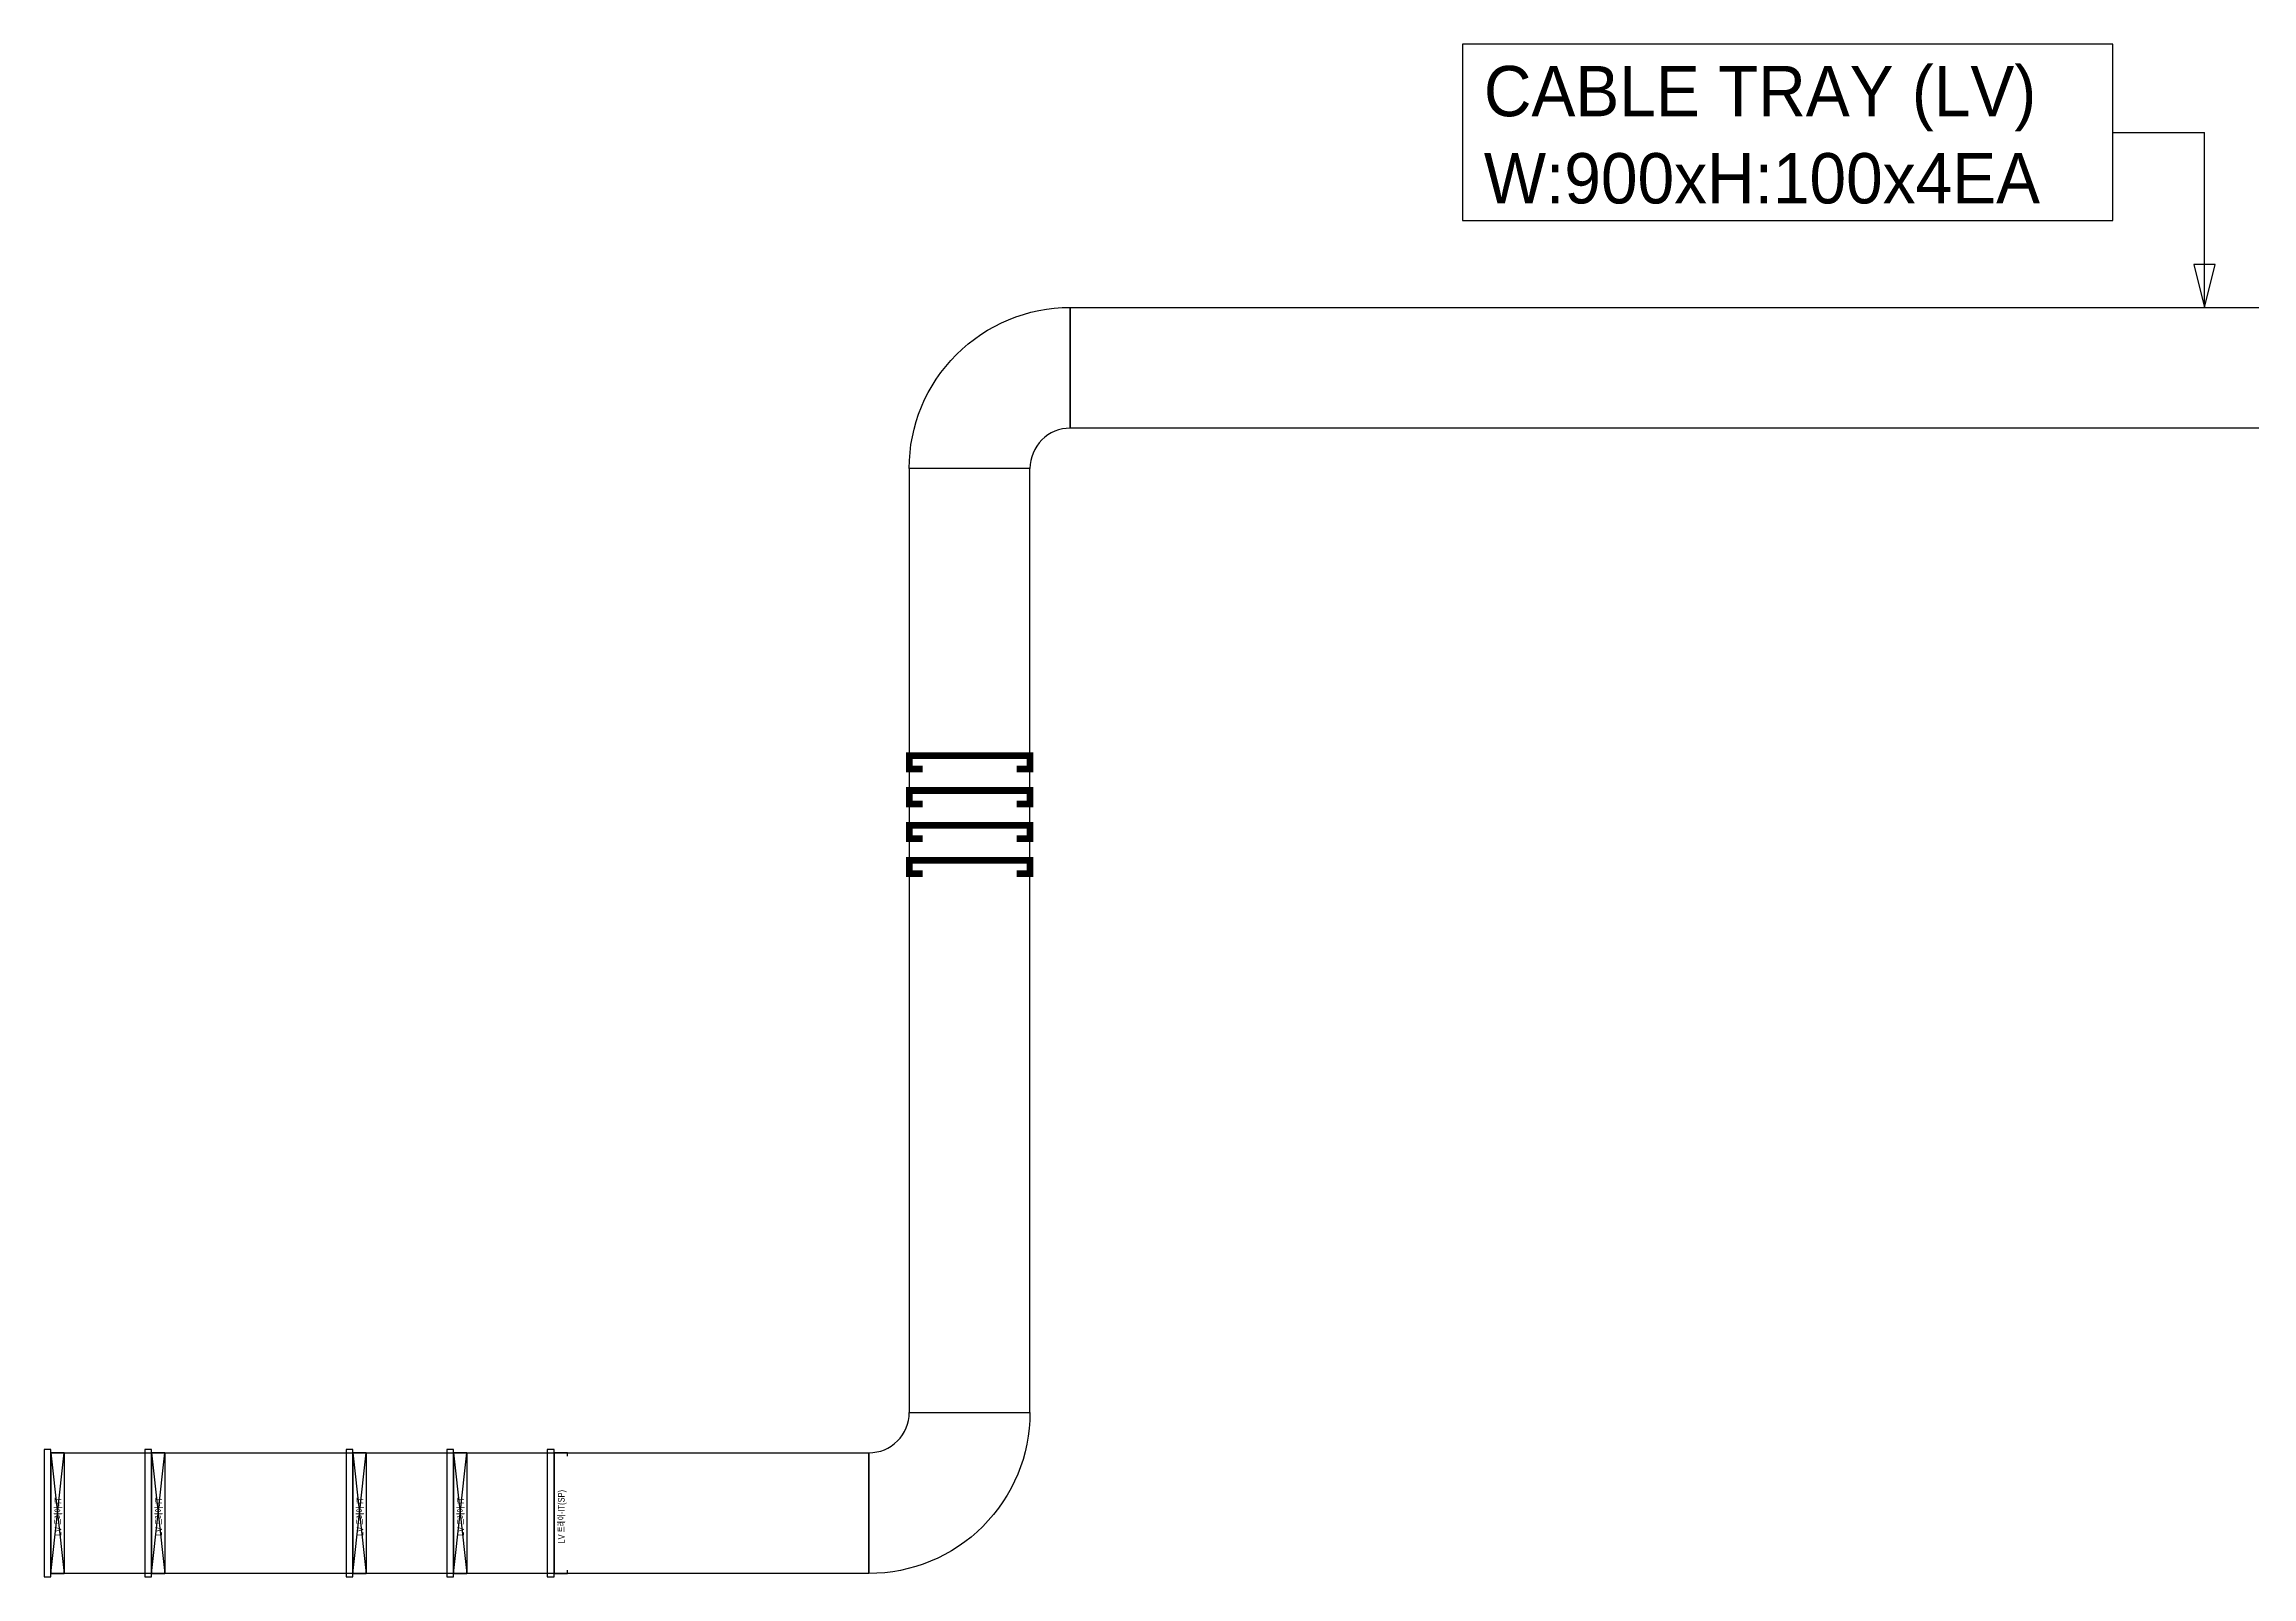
# Model space of a CAD drawing. Header units: millimetres. Extents: x -19577 to 374132, y 182625 to 847314.
# Drawn here: x 268600 to 285053, y 236987 to 248413 of the extents above; entities that cross this region are included whole.
import ezdxf
from ezdxf.enums import TextEntityAlignment as Align

# ---------------------------------------------------------------- set-up
doc = ezdxf.new("R2010")
doc.units = ezdxf.units.MM
doc.header["$LTSCALE"] = 150
doc.layers.add('-----26 Electrical Cable Tray_HV_N', color=30, linetype='Continuous')
doc.layers.add('-----26 Electrical Cable Tray_LV_STSPDU_B', color=41, linetype='Continuous')
doc.styles.add('ELEC', font='Dotum.ttf')

msp = doc.modelspace()

# ---------------------------------------------------------------- linework, layer by layer
at = {"layer": '-----26 Electrical Cable Tray_HV_N', "color": 1}
msp.add_line((284016, 247755), (284701, 247755), dxfattribs=at)
at = {"layer": '-----26 Electrical Cable Tray_HV_N', "color": 1, "elevation": 0}
msp.add_lwpolyline([(279170, 248413), (279170, 247098), (284016, 247098), (284016, 248413)], close=True, dxfattribs=at)
msp.add_lwpolyline([(284701, 246450), (284781, 246770), (284621, 246770), (284701, 246450), (284701, 247755)], dxfattribs=at)
at = {"layer": '-----26 Electrical Cable Tray_LV_STSPDU_B', "elevation": 0}
for points in [[(276247, 245550), (276247, 245550, 0.414214), (275947, 245250), (275947, 245250), (275047, 245250, -0.414214), (276247, 246450)], [(276247, 245550), (276247, 245550, 0.414214), (275947, 245250), (275947, 245250), (275047, 245250, -0.414214), (276247, 246450)], [(276247, 245550), (276247, 245550, 0.414214), (275947, 245250), (275947, 245250), (275047, 245250, -0.414214), (276247, 246450)], [(276247, 245550), (276247, 245550, 0.414214), (275947, 245250), (275947, 245250), (275047, 245250, -0.414214), (276247, 246450)], [(276247, 245550), (276247, 245550, 0.414214), (275947, 245250), (275947, 245250), (275047, 245250, -0.414214), (276247, 246450)], [(276247, 245550), (276247, 245550, 0.414214), (275947, 245250), (275947, 245250), (275047, 245250, -0.414214), (276247, 246450)], [(276247, 245550), (276247, 245550, 0.414214), (275947, 245250), (275947, 245250), (275047, 245250, -0.414214), (276247, 246450)], [(276247, 245550), (276247, 245550, 0.414214), (275947, 245250), (275947, 245250), (275047, 245250, -0.414214), (276247, 246450)], [(274747, 237912), (274747, 237912, 0.414214), (275047, 238212), (275047, 238212), (275947, 238212, -0.414214), (274747, 237012)], [(274747, 237912), (274747, 237912, 0.414214), (275047, 238212), (275047, 238212), (275947, 238212, -0.414214), (274747, 237012)], [(274747, 237912), (274747, 237912, 0.414214), (275047, 238212), (275047, 238212), (275947, 238212, -0.414214), (274747, 237012)], [(274747, 237912), (274747, 237912, 0.414214), (275047, 238212), (275047, 238212), (275947, 238212, -0.414214), (274747, 237012)], [(274747, 237912), (274747, 237912, 0.414214), (275047, 238212), (275047, 238212), (275947, 238212, -0.414214), (274747, 237012)], [(274747, 237912), (274747, 237912, 0.414214), (275047, 238212), (275047, 238212), (275947, 238212, -0.414214), (274747, 237012)], [(274747, 237912), (274747, 237912, 0.414214), (275047, 238212), (275047, 238212), (275947, 238212, -0.414214), (274747, 237012)], [(274747, 237912), (274747, 237912, 0.414214), (275047, 238212), (275047, 238212), (275947, 238212, -0.414214), (274747, 237012)]]:
    msp.add_lwpolyline(points, format="xyb", close=True, dxfattribs=at)
for points in [[(295286, 246450), (295286, 245550), (276247, 245550), (276247, 246450)], [(308900, 246450), (308900, 245550), (276247, 245550), (276247, 246450)], [(322100, 246450), (322100, 245550), (276247, 245550), (276247, 246450)], [(338300, 246450), (338300, 245550), (276247, 245550), (276247, 246450)], [(275047, 238212), (275947, 238212), (275947, 245250), (275047, 245250)], [(275047, 238212), (275947, 238212), (275947, 245250), (275047, 245250)], [(275047, 238212), (275947, 238212), (275947, 245250), (275047, 245250)], [(275047, 238212), (275947, 238212), (275947, 245250), (275047, 245250)], [(274747, 237912), (274747, 237012), (268650, 237012), (268650, 237912)], [(268650, 237012), (268650, 237912), (268750, 237912), (268750, 237012)], [(274747, 237912), (274747, 237012), (269400, 237012), (269400, 237912)], [(269400, 237012), (269400, 237912), (269500, 237912), (269500, 237012)], [(274747, 237912), (274747, 237012), (270900, 237012), (270900, 237912)], [(270900, 237012), (270900, 237912), (271000, 237912), (271000, 237012)], [(274747, 237912), (274747, 237012), (271650, 237012), (271650, 237912)], [(271650, 237012), (271650, 237912), (271750, 237912), (271750, 237012)]]:
    msp.add_lwpolyline(points, close=True, dxfattribs=at)
at = {"layer": '-----26 Electrical Cable Tray_LV_STSPDU_B', "ltscale": 7.5, "const_width": 50, "elevation": 0}
for points in [[(275147, 243009), (275047, 243009), (275047, 243109), (275947, 243109), (275947, 243009), (275847, 243009)], [(275147, 243009), (275047, 243009), (275047, 243109), (275947, 243109), (275947, 243009), (275847, 243009)], [(275147, 242749), (275047, 242749), (275047, 242849), (275947, 242849), (275947, 242749), (275847, 242749)], [(275147, 242749), (275047, 242749), (275047, 242849), (275947, 242849), (275947, 242749), (275847, 242749)], [(275147, 242489), (275047, 242489), (275047, 242589), (275947, 242589), (275947, 242489), (275847, 242489)], [(275147, 242489), (275047, 242489), (275047, 242589), (275947, 242589), (275947, 242489), (275847, 242489)], [(275147, 242229), (275047, 242229), (275047, 242329), (275947, 242329), (275947, 242229), (275847, 242229)], [(275147, 242229), (275047, 242229), (275047, 242329), (275947, 242329), (275947, 242229), (275847, 242229)]]:
    msp.add_lwpolyline(points, dxfattribs=at)
at = {"layer": '-----26 Electrical Cable Tray_LV_STSPDU_B', "elevation": 0}
for points in [[(268650, 237012), (268750, 237912)], [(268650, 237912), (268750, 237012)], [(269400, 237012), (269500, 237912)], [(269400, 237912), (269500, 237012)], [(270900, 237012), (271000, 237912)], [(270900, 237912), (271000, 237012)], [(271650, 237012), (271750, 237912)], [(271650, 237912), (271750, 237012)]]:
    msp.add_lwpolyline(points, dxfattribs=at)
at = {"color": 0, "elevation": 0}
for points in [[(268650, 237937), (268600, 237937), (268600, 236987), (268650, 236987), (268650, 237937)], [(269400, 237937), (269350, 237937), (269350, 236987), (269400, 236987), (269400, 237937)], [(270900, 237937), (270850, 237937), (270850, 236987), (270900, 236987), (270900, 237937)], [(271650, 237937), (271600, 237937), (271600, 236987), (271650, 236987), (271650, 237937)], [(272400, 237937), (272350, 237937), (272350, 236987), (272400, 236987), (272400, 237937)], [(268750, 237887), (268750, 237912), (268650, 237912), (268650, 237012), (268750, 237012), (268750, 237037)], [(269500, 237887), (269500, 237912), (269400, 237912), (269400, 237012), (269500, 237012), (269500, 237037)], [(271000, 237887), (271000, 237912), (270900, 237912), (270900, 237012), (271000, 237012), (271000, 237037)], [(271750, 237887), (271750, 237912), (271650, 237912), (271650, 237012), (271750, 237012), (271750, 237037)], [(271750, 237037), (271750, 237012), (271650, 237012), (271650, 237912), (271750, 237912), (271750, 237887)], [(272500, 237887), (272500, 237912), (272400, 237912), (272400, 237012), (272500, 237012), (272500, 237037)]]:
    msp.add_lwpolyline(points, dxfattribs=at)

# ---------------------------------------------------------------- texts
at = {"layer": '-----26 Electrical Cable Tray_LV_STSPDU_B', "style": 'ELEC'}
for s, p in [('CABLE TRAY (LV)', (279330, 248063)), ('W:900xH:100x4EA', (279330, 247413))]:
    msp.add_text(s, height=375, dxfattribs=at).set_placement(p, align=Align.MIDDLE_LEFT)
at = {"color": 0, "style": 'ELEC', "width": 0.7}
for s, p in [('LV 트레이-IT(SP)', (272454, 237435, 0)), ('LV 트레이-IT', (268704, 237435, 0)), ('LV 트레이-IT', (269454, 237435, 0)), ('LV 트레이-IT', (270954, 237435, 0)), ('LV 트레이-IT', (271704, 237435, 0))]:
    msp.add_text(s, height=50, rotation=90, dxfattribs=at).set_placement(p, align=Align.MIDDLE_CENTER)

doc.saveas('drawing.dxf')
